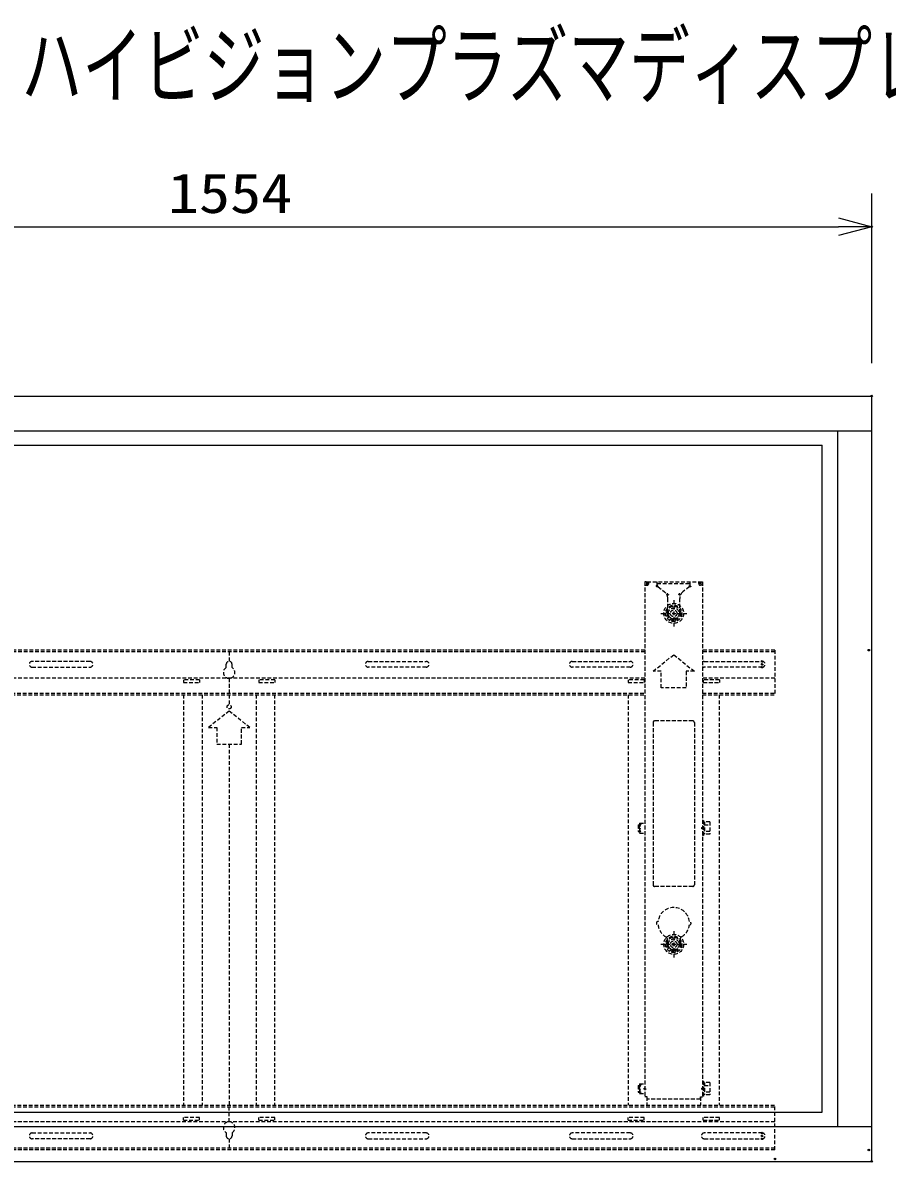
# Model space of a CAD drawing. Units: millimetres, scale not verified. Extents: x -63 to 62, y -57 to 57.
# Drawn here: x -35.9 to 16.4, y -11.5 to 57.4 of the extents above; entities that cross this region are included whole.
import ezdxf
from ezdxf.enums import TextEntityAlignment as Align

# ---------------------------------------------------------------- set-up
doc = ezdxf.new("R2010")
doc.units = ezdxf.units.MM
doc.header["$LTSCALE"] = 0.190236
doc.header["$PDMODE"] = 32
doc.header["$PDSIZE"] = 0.0951
doc.linetypes.add('DASHED1', pattern=[1.8, 1.2, -0.6])
for name, color, linetype in [('0-0_GAIKEI', 1, 'Continuous'), ('0-1_WAKU', 7, 'Continuous'), ('0-2_TOUROKU', 7, 'Continuous'), ('0-3_S1', 1, 'DASHED1'), ('0-4_MOJI1', 2, 'Continuous')]:
    doc.layers.add(name, color=color, linetype=linetype)
doc.styles.add('ＭＳ ゴシック', font='')
doc.styles.get('ＭＳ ゴシック').set_extended_font_data('MS Gothic')

# ---------------------------------------------------------------- blocks, each defined once
blk = doc.blocks.new('_OPEN30')
at = {"layer": '0-1_WAKU'}
blk.add_line((0, 0), (-1, 0), dxfattribs=at)
blk.add_lwpolyline([(-1, 0.26795), (0, 0), (-1, -0.26795)], dxfattribs=at)

msp = doc.modelspace()

# ---------------------------------------------------------------- linework, layer by layer
at = {"layer": '0-0_GAIKEI', "color": 7}
for p, q in [((-62.2343, 34.8465), (15.4659, 34.8465)), ((15.4659, -11.4036), (15.4659, 34.8465)), ((-62.2343, -11.4036), (15.4659, -11.4036))]:
    msp.add_line(p, q, dxfattribs=at)
at = {"layer": '0-0_GAIKEI'}
for p, q in [((-62.2343, 32.7415), (15.4659, 32.7415)), ((13.4159, -9.2985), (13.4159, 32.7415)), ((-59.2418, 31.8765), (12.4734, 31.8765)), ((12.4734, -8.4335), (12.4734, 31.8765)), ((-59.2418, -8.4335), (12.4734, -8.4335)), ((-62.2343, -9.2985), (15.4659, -9.2985))]:
    msp.add_line(p, q, dxfattribs=at)
at = {"layer": '0-1_WAKU', "color": 3}
for p, q in [((15.4659, 36.8465), (15.4659, 47.0815)), ((-60.2343, 45.0815), (13.4659, 45.0815))]:
    msp.add_line(p, q, dxfattribs=at)
at = {"layer": '0-1_WAKU'}
for p in [(15.4659, 34.8465), (15.2952, 19.4915), (15.2952, -10.7086), (9.6159, -11.2514), (15.4659, -11.4036)]:
    msp.add_point(p, dxfattribs=at)
at = {"layer": '0-2_TOUROKU'}
for p in [(15.4659, 45.0815), (15.4659, 34.8465)]:
    msp.add_point(p, dxfattribs=at)
at = {"layer": '0-3_S1'}
for p, q in [((1.7583, 23.6165), (1.7583, -7.5086)), ((1.8583, 23.6165), (1.7583, 23.6165)), ((1.7583, 23.4165), (1.8833, 23.4165)), ((1.8583, 23.6165), (1.8583, 23.4165)), ((1.8833, 23.6165), (5.1084, 23.6165)), ((1.8833, 23.6165), (1.8833, 23.5165)), ((1.8833, 23.5165), (1.9833, 23.5165)), ((1.9833, 23.5165), (1.9833, 23.6165)), ((2.4959, 23.4395), (2.4959, 23.6165)), ((2.4959, 23.5165), (4.4959, 23.5165)), ((4.4959, 23.4395), (4.4959, 23.6165)), ((5.0084, 23.5165), (5.0084, 23.6165)), ((5.1084, 23.5165), (5.0084, 23.5165)), ((5.1084, 23.6165), (5.1084, 23.5165)), ((5.2334, 23.4165), (5.1084, 23.4165)), ((5.1334, 23.6165), (5.1334, 23.4165)), ((5.1334, 23.6165), (5.2334, 23.6165)), ((5.1334, 23.6165), (5.2334, 23.6165)), ((5.2334, 23.6165), (5.2334, -7.5086)), ((2.5533, 23.3214), (2.9419, 23.0166)), ((4.4384, 23.3214), (4.0498, 23.0166)), ((3.1334, 21.7165), (3.1334, 22.6232)), ((3.4959, 22.5183), (3.4959, 20.8877)), ((3.8584, 21.7165), (3.8584, 22.6232)), ((2.7076, 21.7165), (4.2904, 21.7165)), ((3.5334, 21.3915), (3.4584, 21.3915)), ((1.7583, 19.4915), (-48.5267, 19.4915)), ((1.7583, 19.3915), (-48.5267, 19.3915)), ((-23.3842, 19.3915), (-23.3842, 18.8165)), ((9.6159, 19.4915), (5.2334, 19.4915)), ((9.6159, 19.3915), (5.2334, 19.3915)), ((9.6159, 19.4915), (9.6159, 16.7915)), ((-31.7942, 18.8165), (-35.2942, 18.8165)), ((-23.5592, 18.4446), (-23.5592, 18.6415)), ((-23.2092, 18.4446), (-23.2092, 18.6415)), ((-14.9742, 18.8165), (-11.4742, 18.8165)), ((-2.6342, 18.8165), (0.8658, 18.8165)), ((5.3459, 18.8165), (8.8459, 18.8165)), ((-35.2942, 18.4665), (-31.7942, 18.4665)), ((-11.4742, 18.4665), (-14.9742, 18.4665)), ((0.8658, 18.4665), (-2.6342, 18.4665)), ((8.8459, 18.4665), (5.3459, 18.4665)), ((1.7583, 17.7915), (-48.5267, 17.7915)), ((-25.1717, 17.6915), (-26.1467, 17.6915)), ((-26.1467, 17.6915), (-26.1467, 17.5415)), ((-26.1467, 17.5415), (-25.1717, 17.5415)), ((-25.1717, 17.6915), (-25.1717, 17.5415)), ((-23.3842, 17.7915), (-23.3842, 16.8915)), ((-20.6217, 17.6915), (-21.5967, 17.6915)), ((-21.5967, 17.6915), (-21.5967, 17.5415)), ((-21.5967, 17.5415), (-20.6217, 17.5415)), ((-20.6217, 17.6915), (-20.6217, 17.5415)), ((1.7083, 17.6915), (0.7333, 17.6915)), ((0.7333, 17.6915), (0.7333, 17.5415)), ((0.7333, 17.5415), (1.7083, 17.5415)), ((1.7083, 17.6915), (1.7083, 17.5415)), ((9.6159, 17.7915), (5.2334, 17.7915)), ((6.2584, 17.6915), (5.2834, 17.6915)), ((5.2834, 17.6915), (5.2834, 17.5415)), ((5.2834, 17.5415), (6.2584, 17.5415)), ((6.2584, 17.6915), (6.2584, 17.5415)), ((-48.5267, 16.8915), (1.7583, 16.8915)), ((-48.5267, 16.7915), (1.7583, 16.7915)), ((-26.1342, 16.7915), (-26.1342, -8.0086)), ((-25.0092, 16.7915), (-25.0092, -8.0086)), ((-23.3842, 16.7915), (-23.3842, 16.1915)), ((-21.7592, 16.7915), (-21.7592, -8.0086)), ((-20.6342, 16.7915), (-20.6342, -8.0086)), ((0.7458, 16.7915), (0.7458, -8.0086)), ((5.2334, 16.8915), (9.6159, 16.8915)), ((5.2334, 16.7915), (9.6159, 16.7915)), ((6.2459, 16.7915), (6.2459, -8.0086)), ((-23.3842, 15.8165), (-24.6342, 14.8165)), ((-22.1342, 14.8165), (-23.3842, 15.8165)), ((4.6459, 15.2165), (2.3458, 15.2165)), ((-24.6342, 14.8165), (-24.1342, 14.8165)), ((-24.1342, 14.8165), (-24.1342, 13.8165)), ((-22.6342, 14.8165), (-22.1342, 14.8165)), ((-22.6342, 13.8165), (-22.6342, 14.8165)), ((2.2458, 15.1165), (2.2458, 5.3165)), ((4.7459, 15.1165), (4.7459, 5.3165)), ((-24.1342, 13.8165), (-22.6342, 13.8165)), ((-23.3842, 13.8165), (-23.3842, -8.0086)), ((1.4333, 9.0415), (1.4333, 8.4415)), ((1.4333, 9.0415), (1.7583, 9.0415)), ((1.4333, 9.0415), (1.7583, 9.0415)), ((1.4333, 9.0415), (1.4333, 8.4415)), ((5.6784, 9.1167), (5.2934, 9.1167)), ((5.3534, 9.1167), (5.3534, 8.3662)), ((5.6784, 9.1167), (5.6784, 8.3662)), ((1.3533, 8.9415), (1.4333, 8.9415)), ((1.3533, 8.9415), (1.3533, 8.5415)), ((1.3533, 8.5415), (1.4333, 8.5415)), ((1.4333, 8.4415), (1.7583, 8.4415)), ((1.4333, 8.4415), (1.7583, 8.4415)), ((5.2934, 8.2915), (5.2334, 8.2915)), ((5.6784, 8.3662), (5.2934, 8.3662)), ((5.3534, 8.9415), (5.6784, 8.9415)), ((5.6784, 8.5415), (5.3534, 8.5415)), ((4.6459, 5.2165), (2.3458, 5.2165)), ((3.4959, 2.5182), (3.4959, 0.8876)), ((2.7076, 1.7165), (4.2904, 1.7165)), ((3.1334, 1.7165), (3.1334, 1.9595)), ((3.5334, 1.3915), (3.4584, 1.3915)), ((3.8584, 1.7165), (3.8584, 1.9595)), ((1.3533, -6.8086), (1.4333, -6.8086)), ((1.3533, -6.8086), (1.3533, -7.2086)), ((1.4333, -6.7086), (1.4333, -7.3086)), ((1.4333, -6.7086), (1.7583, -6.7086)), ((1.4333, -6.7086), (1.7583, -6.7086)), ((1.4333, -6.7086), (1.4333, -7.3086)), ((5.6784, -6.6333), (5.2934, -6.6333)), ((5.3534, -6.6333), (5.3534, -7.3838)), ((5.3534, -6.8086), (5.6784, -6.8086)), ((5.6784, -6.6333), (5.6784, -7.3838)), ((1.3533, -7.2086), (1.4333, -7.2086)), ((1.4333, -7.3086), (1.7583, -7.3086)), ((1.4333, -7.3086), (1.7583, -7.3086)), ((1.8833, -7.5086), (1.7583, -7.5086)), ((1.8833, -7.5086), (1.7583, -7.5086)), ((1.8708, -7.5086), (1.8708, -8.0086)), ((1.8833, -7.6336), (1.8833, -7.5086)), ((1.8833, -7.6336), (1.8833, -7.5086)), ((5.1084, -7.5086), (5.2334, -7.5086)), ((5.1084, -7.6336), (5.1084, -7.5086)), ((5.1084, -7.6336), (5.1084, -7.5086)), ((5.1084, -7.5086), (5.2334, -7.5086)), ((5.1209, -7.5086), (5.1209, -8.0086)), ((5.2934, -7.4586), (5.2334, -7.4586)), ((5.6784, -7.3838), (5.2934, -7.3838)), ((5.6784, -7.2086), (5.3534, -7.2086)), ((-56.3842, -8.0086), (9.6159, -8.0086)), ((-56.3842, -8.1086), (9.6159, -8.1086)), ((-23.3842, -9.0086), (-23.3842, -8.1086)), ((5.1084, -7.6336), (1.8833, -7.6336)), ((5.1084, -7.6336), (1.8833, -7.6336)), ((9.6159, -10.7086), (9.6159, -8.0086)), ((-25.1717, -8.7586), (-26.1467, -8.7586)), ((-26.1467, -8.9086), (-26.1467, -8.7586)), ((-26.1467, -8.9086), (-25.1717, -8.9086)), ((-25.1717, -8.9086), (-25.1717, -8.7586)), ((-20.6217, -8.7586), (-21.5967, -8.7586)), ((-21.5967, -8.9086), (-21.5967, -8.7586)), ((-21.5967, -8.9086), (-20.6217, -8.9086)), ((-20.6217, -8.9086), (-20.6217, -8.7586)), ((1.7083, -8.7586), (0.7333, -8.7586)), ((0.7333, -8.9086), (0.7333, -8.7586)), ((0.7333, -8.9086), (1.7083, -8.9086)), ((1.7083, -8.9086), (1.7083, -8.7586)), ((6.2584, -8.7586), (5.2834, -8.7586)), ((5.2834, -8.9086), (5.2834, -8.7586)), ((5.2834, -8.9086), (6.2584, -8.9086)), ((6.2584, -8.9086), (6.2584, -8.7586)), ((9.6159, -9.0086), (-56.3842, -9.0086)), ((-35.2942, -9.6836), (-31.7942, -9.6836)), ((-31.7942, -10.0336), (-35.2942, -10.0336)), ((-23.5592, -9.6617), (-23.5592, -9.8586)), ((-23.3842, -10.0336), (-23.3842, -10.6086)), ((-23.2092, -9.6617), (-23.2092, -9.8586)), ((-11.4742, -9.6836), (-14.9742, -9.6836)), ((-14.9742, -10.0336), (-11.4742, -10.0336)), ((0.8658, -9.6836), (-2.6342, -9.6836)), ((-2.6342, -10.0336), (0.8658, -10.0336)), ((8.8459, -9.6836), (5.3459, -9.6836)), ((5.3459, -10.0336), (8.8459, -10.0336)), ((9.6159, -10.6086), (-56.3842, -10.6086)), ((9.6159, -10.7086), (-56.3842, -10.7086))]:
    msp.add_line(p, q, dxfattribs=at)
msp.add_lwpolyline([(3.4959, 19.2165), (4.7459, 18.2165), (4.2459, 18.2165), (4.2459, 17.2165), (2.7459, 17.2165), (2.7459, 18.2165), (2.2458, 18.2165)], close=True, dxfattribs=at)
for points in [[(5.2334, 9.1915), (5.2934, 9.1915), (5.2934, 8.2915)], [(5.2334, -6.5586), (5.2934, -6.5586), (5.2934, -7.4586)]]:
    msp.add_lwpolyline(points, dxfattribs=at)
for centre, radius in [((3.4959, 21.7165), 0.6), ((3.4959, 21.7165), 0.5), ((3.4959, 21.7165), 0.425), ((3.4959, 21.7165), 0.325), ((3.4959, 21.7165), 0.2), ((-23.3842, 16.0665), 0.125), ((3.4959, 1.7165), 0.6), ((3.4959, 1.7165), 0.5), ((3.4959, 1.7165), 0.425), ((3.4959, 1.7165), 0.325), ((3.4959, 1.7165), 0.2)]:
    msp.add_circle(centre, radius, dxfattribs=at)
for centre, radius, start, end in [((1.8833, 23.5165), 0.1, 270, 0), ((2.6459, 23.4395), 0.15, 180, 231.89242), ((4.3459, 23.4395), 0.15, 308.10758, 0), ((5.1084, 23.5165), 0.1, 180, 270), ((2.6334, 22.6232), 0.5, 0, 51.89242), ((4.3584, 22.6232), 0.5, 128.10758, 180), ((3.4584, 21.7165), 0.325, 180, 270), ((3.5334, 21.7165), 0.325, 270, 0), ((-35.2942, 18.6415), 0.175, 90, 270), ((-31.7942, 18.6415), 0.175, 270, 90), ((-23.3842, 18.6415), 0.175, 0, 180), ((-14.9742, 18.6415), 0.175, 90, 270), ((-11.4742, 18.6415), 0.175, 270, 90), ((-2.6342, 18.6415), 0.175, 90, 270), ((0.8658, 18.6415), 0.175, 270, 90), ((5.3459, 18.6415), 0.175, 90, 130.0052), ((8.8459, 18.6415), 0.175, 270, 90), ((-23.3842, 18.1415), 0.35, 120, 60), ((5.3459, 18.6415), 0.175, 229.9948, 270), ((2.3458, 15.1165), 0.1, 90, 180), ((4.6459, 15.1165), 0.1, 0, 90), ((1.8583, 8.7415), 0.425, 135.09913, 225.05945), ((1.8583, 8.7415), 0.425, 135.09913, 225.05945), ((2.3458, 5.3165), 0.1, 180, 270), ((4.6459, 5.3165), 0.1, 270, 0), ((3.4959, 2.9915), 0.95, 6.03392, 173.96608), ((2.5459, 2.9915), 0.1, 86.98304, 273.01696), ((3.4959, 2.9915), 0.95, 186.03392, 239.30841), ((3.4959, 2.9915), 0.95, 300.69159, 353.96608), ((4.4459, 2.9915), 0.1, 266.98304, 93.01696), ((2.8834, 1.9595), 0.25, 0, 59.30841), ((4.1084, 1.9595), 0.25, 120.69159, 180), ((3.4584, 1.7165), 0.325, 180, 270), ((3.5334, 1.7165), 0.325, 270, 0), ((1.8583, -7.0086), 0.425, 135.09913, 225.05945), ((1.8583, -7.0086), 0.425, 135.09913, 225.05945), ((-23.3842, -9.3586), 0.35, 300, 240), ((-35.2942, -9.8586), 0.175, 90, 270), ((-31.7942, -9.8586), 0.175, 270, 90), ((-23.3842, -9.8586), 0.175, 180, 0), ((-14.9742, -9.8586), 0.175, 90, 270), ((-11.4742, -9.8586), 0.175, 270, 90), ((-2.6342, -9.8586), 0.175, 90, 270), ((0.8658, -9.8586), 0.175, 270, 90), ((5.3459, -9.8586), 0.175, 90, 270), ((8.8459, -9.8586), 0.175, 270, 90)]:
    msp.add_arc(centre, radius, start, end, dxfattribs=at)
for p in [(2.4959, 23.3665), (4.4959, 23.3665), (3.1334, 22.8665), (3.8584, 22.8665), (3.4959, 21.7165), (8.8459, 18.8165), (8.8459, 18.6415), (8.8459, 18.4665), (1.4333, 8.7415), (5.2334, 8.7415), (3.1334, 1.7165), (3.4584, 1.7165), (3.4584, 1.3915), (3.4959, 1.7165), (3.5334, 1.7165), (3.5334, 1.3915), (3.8584, 1.7165), (1.4333, -7.0086), (1.7583, -7.0086), (5.2334, -7.0086), (8.8459, -9.6836), (8.8459, -9.8586), (8.8459, -10.0336)]:
    msp.add_point(p, dxfattribs=at)

# ---------------------------------------------------------------- block references
at = {"layer": '0-1_WAKU', "xscale": 2, "yscale": 2}
msp.add_blockref('_OPEN30', (15.4659, 45.0815), dxfattribs=at)

# ---------------------------------------------------------------- texts
at = {"layer": '0-1_WAKU', "color": 3, "style": 'ＭＳ ゴシック', "width": 1.15}
msp.add_text('1554', height=2.406, dxfattribs=at).set_placement((-27.0915, 45.1911), align=Align.BOTTOM_LEFT)
at = {"layer": '0-4_MOJI1', "style": 'ＭＳ ゴシック', "width": 0.7}
msp.add_text('ハイビジョンプラズマディスプレイ壁掛け金具付（角度付）', height=3.848, dxfattribs=at).set_placement((-35.9442, 51.7599), align=Align.BOTTOM_LEFT)

doc.saveas('drawing.dxf')
